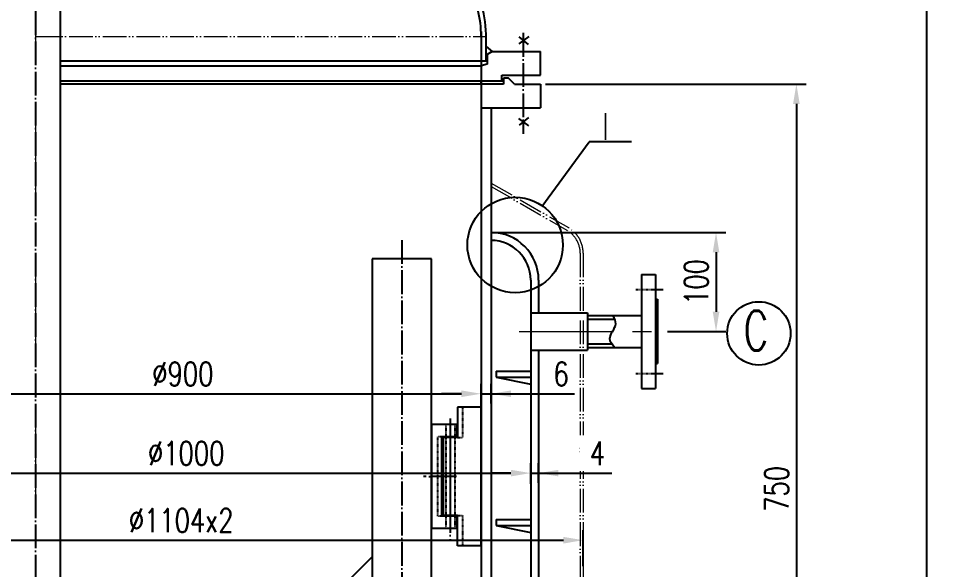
# Model space of a CAD drawing. Extents: x -7243 to -2491, y -430 to 6298.
# Drawn here: x -5948 to -5021, y 3514 to 4071 of the extents above; entities that cross this region are included whole.
import ezdxf

# ---------------------------------------------------------------- set-up
doc = ezdxf.new("R2010")
doc.units = 0
doc.header["$MEASUREMENT"] = 0
for name, pattern in [('ACAD_ISO04W100', [30.5, 24, -3, 0.5, -3]), ('ACAD_ISO05W100', [34, 24, -3, 0.5, -3, 0.5, -3]), ('CENTER', [50.8, 31.75, -6.35, 6.35, -6.35]), ('HIDDEN', [0.375, 0.25, -0.125]), ('PHANTOMX2', [5, 2.5, -0.5, 0.5, -0.5, 0.5, -0.5])]:
    doc.linetypes.add(name, pattern=pattern)
doc.layers.get('0').update_dxf_attribs({"linetype": 'CONTINUOUS'})
doc.layers.get('DEFPOINTS').update_dxf_attribs({"linetype": 'CONTINUOUS'})
for name, color, linetype in [('1中心线', 3, 'ACAD_ISO04W100'), ('3', 3, 'PHANTOMX2'), ('3轮廓', 7, 'CONTINUOUS'), ('4文字、标注、剖面线', 5, 'CONTINUOUS'), ('4文字标注', 5, 'CONTINUOUS'), ('7虚线', 1, 'HIDDEN')]:
    doc.layers.add(name, color=color, linetype=linetype)
doc.layers.add('中心线', color=3, linetype='CENTER', lineweight=18)
doc.layers.add('双点划线', color=6, linetype='ACAD_ISO05W100', lineweight=18)
doc.styles.add('样式 2', font='ROMANS.shx', dxfattribs={"width": 0.75, "bigfont": 'hmhz.shx'})
doc.dimstyles.new('1-4 装配总图', dxfattribs={"dimscale": 4, "dimtxt": 3, "dimasz": 2.5, "dimexe": 1.25, "dimexo": 0, "dimgap": 1, "dimtad": 1, "dimdec": 0, "dimdsep": 46, "dimtxsty": '样式 2', "dimcen": 2.5, "dimclrd": 256, "dimclre": 256, "dimclrt": 256, "dimadec": 0, "dimazin": 0, "dimtfac": 1, "dimtdec": 0, "dimtmove": 0, "dimatfit": 1, "dimfxl": 1, "dimtfill": 1, "dimtfillclr": 256, "dimlwd": -1, "dimarcsym": 0})

# ---------------------------------------------------------------- blocks, each defined once
blk = doc.blocks.new('管口符号')
at = {"layer": '4文字标注'}
blk.add_circle((-1249.14, -514.69), 4, dxfattribs=at)
at = {"layer": '4文字标注', "style": '样式 2', "width": 0.7}
for tag, p, height in [('A', (-1250.76, -516.64), 5), ('1', (-1247.74, -516.63), 2)]:
    blk.add_attdef(tag, p, '', height=height, dxfattribs=at)
blk = doc.blocks.new('*D76')
at = {"layer": '3轮廓', "color": 5, "lineweight": -2}
for p, q in [((-5481.24, 3680.08), (-5481.24, 3702.09)), ((-5471.24, 3682.09), (-5471.24, 3702.09))]:
    blk.add_line(p, q, dxfattribs=at)
at = {"layer": '3轮廓', "color": 5}
for p, q in [((-5501.24, 3692.09), (-5521.24, 3692.09)), ((-5481.24, 3692.09), (-5471.24, 3692.09)), ((-5471.24, 3692.09), (-5387, 3692.09)), ((-5451.24, 3692.09), (-5431.24, 3692.09))]:
    blk.add_line(p, q, dxfattribs=at)
for points in [[(-5501.24, 3688.76), (-5501.24, 3695.42), (-5481.24, 3692.09)], [(-5451.24, 3695.42), (-5451.24, 3688.76), (-5471.24, 3692.09)]]:
    blk.add_solid(points, dxfattribs=at)
at = {"layer": 'DEFPOINTS', "color": 0}
for p in [(-5471.24, 3692.09), (-5471.24, 3682.09), (-5481.24, 3680.08)]:
    blk.add_point(p, dxfattribs=at)
at = {"layer": '3轮廓', "color": 5, "insert": (-5400.57, 3712.09), "char_height": 24, "attachment_point": 5, "style": '样式 2', "bg_fill": 3, "box_fill_scale": 1.25, "bg_fill_color": 256, "bg_fill_true_color": 13158600, "bg_fill_transparency": 0}
blk.add_mtext('6', dxfattribs=at)
blk = doc.blocks.new('*D79')
at = {"layer": '3轮廓', "color": 5, "lineweight": -2}
for p, q in [((-6484.24, 3539.55), (-6484.24, 3554.12)), ((-5378.24, 3517.79), (-5378.24, 3554.12))]:
    blk.add_line(p, q, dxfattribs=at)
at = {"layer": '3轮廓', "color": 5}
blk.add_line((-6464.24, 3544.12), (-5398.24, 3544.12), dxfattribs=at)
for points in [[(-6464.24, 3547.45), (-6464.24, 3540.78), (-6484.24, 3544.12)], [(-5398.24, 3540.78), (-5398.24, 3547.45), (-5378.24, 3544.12)]]:
    blk.add_solid(points, dxfattribs=at)
at = {"layer": 'DEFPOINTS', "color": 0}
for p in [(-5378.24, 3544.12), (-6484.24, 3539.55), (-5378.24, 3517.79)]:
    blk.add_point(p, dxfattribs=at)
at = {"layer": '3轮廓', "color": 5, "insert": (-5784.07, 3564.12), "char_height": 24, "attachment_point": 5, "style": '样式 2', "bg_fill": 3, "box_fill_scale": 1.25, "bg_fill_color": 256, "bg_fill_true_color": 13158600, "bg_fill_transparency": 0}
blk.add_mtext('%%C1104x2', dxfattribs=at)
blk = doc.blocks.new('*D85')
at = {"layer": '3轮廓', "color": 5, "lineweight": -2}
for p, q in [((-6381.24, 3675.08), (-6381.24, 3702.09)), ((-5481.24, 3675.08), (-5481.24, 3702.09))]:
    blk.add_line(p, q, dxfattribs=at)
at = {"layer": '3轮廓', "color": 5}
blk.add_line((-6361.24, 3692.09), (-5501.24, 3692.09), dxfattribs=at)
for points in [[(-6361.24, 3695.42), (-6361.24, 3688.76), (-6381.24, 3692.09)], [(-5501.24, 3688.76), (-5501.24, 3695.42), (-5481.24, 3692.09)]]:
    blk.add_solid(points, dxfattribs=at)
at = {"layer": 'DEFPOINTS', "color": 0}
for p in [(-5481.24, 3692.09), (-6381.24, 3675.08), (-5481.24, 3675.08)]:
    blk.add_point(p, dxfattribs=at)
at = {"layer": '3轮廓', "color": 5, "insert": (-5782.38, 3712.09), "char_height": 24, "attachment_point": 5, "style": '样式 2', "bg_fill": 3, "box_fill_scale": 1.25, "bg_fill_color": 256, "bg_fill_true_color": 13158600, "bg_fill_transparency": 0}
blk.add_mtext('%%C900', dxfattribs=at)
blk = doc.blocks.new('*D86')
at = {"layer": '3轮廓', "color": 5, "lineweight": -2}
for p, q in [((-5416.24, 4004.99), (-5153.02, 4004.99)), ((-5471.24, 3254.99), (-5153.02, 3254.99))]:
    blk.add_line(p, q, dxfattribs=at)
at = {"layer": '3轮廓', "color": 5}
blk.add_line((-5163.02, 3984.99), (-5163.02, 3274.99), dxfattribs=at)
for points in [[(-5159.68, 3984.99), (-5166.35, 3984.99), (-5163.02, 4004.99)], [(-5166.35, 3274.99), (-5159.68, 3274.99), (-5163.02, 3254.99)]]:
    blk.add_solid(points, dxfattribs=at)
at = {"layer": 'DEFPOINTS', "color": 0}
for p in [(-5416.24, 4004.99), (-5471.24, 3254.99), (-5163.02, 3254.99)]:
    blk.add_point(p, dxfattribs=at)
at = {"layer": '3轮廓', "color": 5, "insert": (-5183.02, 3595.96), "char_height": 24, "attachment_point": 5, "rotation": 90, "style": '样式 2', "bg_fill": 3, "box_fill_scale": 1.25, "bg_fill_color": 256, "bg_fill_true_color": 13158600, "bg_fill_transparency": 0}
blk.add_mtext('750', dxfattribs=at)
blk = doc.blocks.new('*D88')
at = {"layer": '3轮廓', "color": 5, "lineweight": -2}
for p, q in [((-5431.24, 3606.13), (-5431.24, 3621.93)), ((-5423.24, 3601.93), (-5423.24, 3621.93))]:
    blk.add_line(p, q, dxfattribs=at)
at = {"layer": '3轮廓', "color": 5}
for p, q in [((-5451.24, 3611.93), (-5471.24, 3611.93)), ((-5431.24, 3611.93), (-5423.24, 3611.93)), ((-5423.24, 3611.93), (-5349.48, 3611.93)), ((-5403.24, 3611.93), (-5383.24, 3611.93))]:
    blk.add_line(p, q, dxfattribs=at)
for points in [[(-5451.24, 3608.6), (-5451.24, 3615.27), (-5431.24, 3611.93)], [(-5403.24, 3615.27), (-5403.24, 3608.6), (-5423.24, 3611.93)]]:
    blk.add_solid(points, dxfattribs=at)
at = {"layer": 'DEFPOINTS', "color": 0}
for p in [(-5431.24, 3606.13), (-5423.24, 3611.93), (-5423.24, 3601.93)]:
    blk.add_point(p, dxfattribs=at)
at = {"layer": '3轮廓', "color": 5, "insert": (-5363.9, 3631.93), "char_height": 24, "attachment_point": 5, "style": '样式 2', "bg_fill": 3, "box_fill_scale": 1.25, "bg_fill_color": 256, "bg_fill_true_color": 13158600, "bg_fill_transparency": 0}
blk.add_mtext('4', dxfattribs=at)
blk = doc.blocks.new('*D89')
at = {"layer": '3轮廓', "color": 5, "lineweight": -2}
for p, q in [((-6431.24, 3601.13), (-6431.24, 3621.93)), ((-5431.24, 3601.13), (-5431.24, 3621.93))]:
    blk.add_line(p, q, dxfattribs=at)
at = {"layer": '3轮廓', "color": 5}
blk.add_line((-6411.24, 3611.93), (-5451.24, 3611.93), dxfattribs=at)
for points in [[(-6411.24, 3615.27), (-6411.24, 3608.6), (-6431.24, 3611.93)], [(-5451.24, 3608.6), (-5451.24, 3615.27), (-5431.24, 3611.93)]]:
    blk.add_solid(points, dxfattribs=at)
at = {"layer": 'DEFPOINTS', "color": 0}
for p in [(-5431.24, 3611.93), (-6431.24, 3601.13), (-5431.24, 3601.13)]:
    blk.add_point(p, dxfattribs=at)
at = {"layer": '3轮廓', "color": 5, "insert": (-5779.01, 3631.93), "char_height": 24, "attachment_point": 5, "style": '样式 2', "bg_fill": 3, "box_fill_scale": 1.25, "bg_fill_color": 256, "bg_fill_true_color": 13158600, "bg_fill_transparency": 0}
blk.add_mtext('%%C1000', dxfattribs=at)
blk = doc.blocks.new('*D91')
at = {"layer": '3轮廓', "color": 5, "lineweight": -2}
for p, q in [((-5858.74, 5469.91), (-5021.46, 5469.91)), ((-5611.03, 2856.05), (-5021.46, 2856.05))]:
    blk.add_line(p, q, dxfattribs=at)
at = {"layer": '3轮廓', "color": 5}
blk.add_line((-5031.46, 2876.05), (-5031.46, 5449.91), dxfattribs=at)
for points in [[(-5028.13, 5449.91), (-5034.79, 5449.91), (-5031.46, 5469.91)], [(-5034.79, 2876.05), (-5028.13, 2876.05), (-5031.46, 2856.05)]]:
    blk.add_solid(points, dxfattribs=at)
at = {"layer": 'DEFPOINTS', "color": 0}
for p in [(-5858.74, 5469.91), (-5031.46, 5469.91), (-5611.03, 2856.05)]:
    blk.add_point(p, dxfattribs=at)
at = {"layer": '3轮廓', "color": 5, "insert": (-5051.46, 4162.98), "char_height": 24, "attachment_point": 5, "rotation": 90, "style": '样式 2', "bg_fill": 3, "box_fill_scale": 1.25, "bg_fill_color": 256, "bg_fill_true_color": 13158600, "bg_fill_transparency": 0}
blk.add_mtext('~2620', dxfattribs=at)
blk = doc.blocks.new('*D92')
at = {"layer": '3轮廓', "color": 5, "lineweight": -2}
for p, q in [((-5471.24, 3854.99), (-5234.14, 3854.99)), ((-5293, 3754.99), (-5234.14, 3754.99))]:
    blk.add_line(p, q, dxfattribs=at)
at = {"layer": '3轮廓', "color": 5}
blk.add_line((-5244.14, 3834.99), (-5244.14, 3774.99), dxfattribs=at)
for points in [[(-5240.8, 3834.99), (-5247.47, 3834.99), (-5244.14, 3854.99)], [(-5247.47, 3774.99), (-5240.8, 3774.99), (-5244.14, 3754.99)]]:
    blk.add_solid(points, dxfattribs=at)
at = {"layer": 'DEFPOINTS', "color": 0}
for p in [(-5471.24, 3854.99), (-5293, 3754.99), (-5244.14, 3754.99)]:
    blk.add_point(p, dxfattribs=at)
at = {"layer": '3轮廓', "color": 5, "insert": (-5264.14, 3804.99), "char_height": 24, "attachment_point": 5, "rotation": 90, "style": '样式 2', "bg_fill": 3, "box_fill_scale": 1.25, "bg_fill_color": 256, "bg_fill_true_color": 13158600, "bg_fill_transparency": 0}
blk.add_mtext('100', dxfattribs=at)
blk = doc.blocks.new('8')
at = {"layer": '1中心线'}
for p, q in [((31543.82, 2792.37), (31543.82, 2669.18)), ((31537.64, 2733.61), (31570.96, 2733.61))]:
    blk.add_line(p, q, dxfattribs=at)
at = {"layer": '3轮廓'}
for p, q in [((31537.64, 2786.11), (31537.64, 2773.61)), ((31537.64, 2786.11), (31562.64, 2786.11)), ((31562.64, 2786.11), (31562.64, 2681.11)), ((31537.64, 2773.61), (31552.64, 2773.61)), ((31552.64, 2773.61), (31552.64, 2693.61)), ((31537.64, 2693.61), (31537.64, 2681.11)), ((31537.64, 2693.61), (31552.64, 2693.61)), ((31537.64, 2681.11), (31562.64, 2681.11))]:
    blk.add_line(p, q, dxfattribs=at)
at = {"layer": '7虚线', "ltscale": 0.4}
for p, q in [((31539.32, 2786.11), (31539.32, 2773.61)), ((31548.32, 2786.11), (31548.32, 2773.61)), ((31552.64, 2773.61), (31556.84, 2773.61)), ((31556.84, 2773.61), (31556.84, 2693.61)), ((31539.32, 2693.61), (31539.32, 2681.11)), ((31548.32, 2693.61), (31548.32, 2681.11)), ((31552.64, 2693.61), (31556.84, 2693.61))]:
    blk.add_line(p, q, dxfattribs=at)
blk = doc.blocks.new('J')
at = {"layer": '1中心线'}
blk.add_line((28032.14, 2966.7), (28032.14, 2874.48), dxfattribs=at)
at = {"layer": '3轮廓'}
for p, q in [((28039.51, 2989.18), (28039.51, 2958.68)), ((28063.11, 2989.18), (28063.11, 2849.18)), ((28024.9, 2958.68), (28024.9, 2879.68)), ((28039.51, 2958.68), (28024.9, 2958.68)), ((28039.51, 2879.68), (28024.9, 2879.68)), ((28039.51, 2849.18), (28039.51, 2879.68)), ((28063.11, 2849.18), (28039.51, 2849.18))]:
    blk.add_line(p, q, dxfattribs=at)
at = {"layer": '7虚线', "ltscale": 0.4}
for p, q in [((28044.63, 2989.18), (28044.63, 2958.68)), ((28027.64, 2958.68), (28027.64, 2879.68)), ((28036.64, 2958.68), (28036.64, 2879.68)), ((28039.51, 2958.68), (28044.63, 2958.68)), ((28039.51, 2879.68), (28044.63, 2879.68)), ((28044.63, 2879.68), (28044.63, 2849.18))]:
    blk.add_line(p, q, dxfattribs=at)
at = {"layer": '4文字、标注、剖面线', "xscale": -1}
blk.add_blockref('8', (59575.96, 185.57), dxfattribs=at)

msp = doc.modelspace()

# ---------------------------------------------------------------- linework, layer by layer
for p, q in [((-5423.24, 3806.99), (-5423.24, 3773.79)), ((-5431.24, 3773.79), (-5373.79, 3773.79)), ((-5373.79, 3773.79), (-5373.79, 3736.19)), ((-5431.24, 3736.19), (-5373.79, 3736.19)), ((-5466.24, 3714.99), (-5466.24, 3708.99)), ((-5466.24, 3708.99), (-5431.24, 3701.79)), ((-5466.24, 3564.99), (-5466.24, 3558.99)), ((-5466.24, 3564.99), (-5431.24, 3564.99)), ((-5466.24, 3558.99), (-5431.24, 3551.79)), ((-5466.24, 3558.99), (-5431.24, 3558.99))]:
    msp.add_line(p, q)
for radius in [48, 40]:
    msp.add_arc((-5471.24, 3806.99), radius, 0, 90)
msp.add_ellipse((-5931.24, 4052.99), major_axis=(-450, 0), ratio=0.5, start_param=3.141593, end_param=3.384312)
msp.add_open_spline([(-5476.24, 4052.99), (-5476.24, 4053.79), (-5476.25, 4054.59), (-5476.49, 4066.46), (-5478.28, 4077.51), (-5483.98, 4096.18), (-5487.14, 4103.88), (-5491.04, 4111.46)], degree=3, knots=[3.1415926, 3.1415926, 3.1415926, 3.1415926, 3.1518269, 3.1518269, 3.2930483, 3.2930483, 3.3939252, 3.3939252, 3.3939252, 3.3939252])
at = {"layer": '4文字标注'}
for p in [(-5420.04, 3881.2), (-5329.35, 3946.52)]:
    msp.add_line(p, (-5372.32, 3946.52), dxfattribs=at)
at = {"layer": '中心线', "ltscale": 3}
msp.add_line((-5931.24, 5499.55), (-5931.24, 2955.39), dxfattribs=at)
at = {"layer": '双点划线'}
for p, q in [((-5931.24, 4052.99), (-5476.24, 4052.99)), ((-5471.24, 3904.99), (-5393.24, 3859.96)), ((-5471.24, 3901.53), (-5394.74, 3857.36)), ((-5381.24, 3833.98), (-5381.24, 3773.79)), ((-5378.24, 3833.98), (-5378.24, 3773.79))]:
    msp.add_line(p, q, dxfattribs=at)
for radius in [27, 30]:
    msp.add_arc((-5408.24, 3833.98), radius, 0, 60, dxfattribs=at)

# ---------------------------------------------------------------- block references
at = {"layer": '4文字标注'}
ref = msp.add_blockref('管口符号', (4792.21, 7870.64), dxfattribs=dict(at, xscale=7.999999996798579, yscale=7.999999996800761, zscale=7.9999999968))
ref.add_attrib('A', 'C', (-5216.47, 3735.92), dxfattribs={"height": 40, "style": '样式 2', "width": 0.7})

# ---------------------------------------------------------------- texts
at = {"layer": '4文字标注', "style": '样式 2', "width": 0.6}
msp.add_text('Ⅰ', height=31.1, dxfattribs=at).set_placement((-5364.51, 3945.38))

# ---------------------------------------------------------------- next in the draw order: dimensions: what is measured, and where the dimension line sits
at = {"layer": '3轮廓'}
dim = msp.add_linear_dim(base=(-5471.24, 3692.09), p1=(-5481.24, 3680.08), p2=(-5471.24, 3682.09), text='6', dimstyle='1-4 装配总图', override={"dimscale": 8, "dimtxsty": '样式 2', "dimclrd": 5, "dimclre": 5, "dimclrt": 5}, dxfattribs=at)
dim.commit()
dim.dimension.update_dxf_attribs({"geometry": '*D76', "text_midpoint": (-5400.57, 3692.09), "dimtype": 160})

# ---------------------------------------------------------------- next in the draw order: linework, layer by layer
for p, q in [((-5471.24, 3980.99), (-5471.24, 3229.99)), ((-5431.24, 3806.99), (-5431.24, 3204.99)), ((-5466.24, 3714.99), (-5431.24, 3714.99)), ((-5466.24, 3708.99), (-5431.24, 3708.99))]:
    msp.add_line(p, q)

# ---------------------------------------------------------------- next in the draw order: dimensions: what is measured, and where the dimension line sits
dim = msp.add_linear_dim(base=(-5481.24, 3692.09), p1=(-6381.24, 3675.08), p2=(-5481.24, 3675.08), text='%%C<>', dimstyle='1-4 装配总图', override={"dimscale": 8, "dimtxsty": '样式 2', "dimclrd": 5, "dimclre": 5, "dimclrt": 5}, dxfattribs=at)
dim.commit()
dim.dimension.update_dxf_attribs({"geometry": '*D85', "text_midpoint": (-5782.38, 3692.09), "dimtype": 160})

# ---------------------------------------------------------------- next in the draw order: dimensions: what is measured, and where the dimension line sits
dim = msp.add_linear_dim(base=(-5378.24, 3544.12), p1=(-6484.24, 3539.55), p2=(-5378.24, 3517.79), text='%%C1104x2', dimstyle='1-4 装配总图', override={"dimscale": 8, "dimtxsty": '样式 2', "dimclrd": 5, "dimclre": 5, "dimclrt": 5}, dxfattribs=at)
dim.commit()
dim.dimension.update_dxf_attribs({"geometry": '*D79', "text_midpoint": (-5784.07, 3544.12), "dimtype": 160})

# ---------------------------------------------------------------- next in the draw order: dimensions: what is measured, and where the dimension line sits
dim = msp.add_linear_dim(base=(-5163.02, 3254.99), p1=(-5416.24, 4004.99), p2=(-5471.24, 3254.99), angle=90, dimstyle='1-4 装配总图', override={"dimscale": 8, "dimtxsty": '样式 2', "dimclrd": 5, "dimclre": 5, "dimclrt": 5}, dxfattribs=at)
dim.commit()
dim.dimension.update_dxf_attribs({"geometry": '*D86', "text_midpoint": (-5163.02, 3595.96), "dimtype": 160})

# ---------------------------------------------------------------- next in the draw order: linework, layer by layer
for p, q in [((-5319.24, 3812.49), (-5319.24, 3697.49)), ((-5319.24, 3812.49), (-5305.24, 3812.49)), ((-5305.24, 3812.49), (-5305.24, 3697.49)), ((-5305.24, 3787.49), (-5303.24, 3787.49)), ((-5303.24, 3787.49), (-5303.24, 3722.49)), ((-5373.79, 3770.99), (-5319.24, 3770.99)), ((-5373.79, 3767.49), (-5346.4, 3767.49)), ((-5373.79, 3742.49), (-5349.28, 3742.49)), ((-5373.79, 3738.99), (-5319.24, 3738.99)), ((-5305.24, 3722.49), (-5303.24, 3722.49)), ((-5319.24, 3697.49), (-5305.24, 3697.49))]:
    msp.add_line(p, q)
at = {"layer": '3'}
for p, q in [((-5325.13, 3797.49), (-5297.64, 3797.49)), ((-5325.13, 3712.49), (-5297.64, 3712.49))]:
    msp.add_line(p, q, dxfattribs=at)
at = {"layer": '4文字标注'}
msp.add_spline([(-5346.72, 3738.99), (-5351.31, 3747.92), (-5345.42, 3762.65), (-5348.06, 3770.99)], degree=3, dxfattribs=at)
at = {"layer": '双点划线'}
for p, q in [((-5381.24, 3766.19), (-5381.24, 3229.99)), ((-5378.24, 3766.19), (-5378.24, 3229.99))]:
    msp.add_line(p, q, dxfattribs=at)

# ---------------------------------------------------------------- next in the draw order: dimensions: what is measured, and where the dimension line sits
at = {"layer": '3轮廓'}
dim = msp.add_linear_dim(base=(-5423.24, 3611.93), p1=(-5431.24, 3606.13), p2=(-5423.24, 3601.93), text='4', dimstyle='1-4 装配总图', override={"dimscale": 8, "dimtxsty": '样式 2', "dimclrd": 5, "dimclre": 5, "dimclrt": 5}, dxfattribs=at)
dim.commit()
dim.dimension.update_dxf_attribs({"geometry": '*D88', "text_midpoint": (-5363.9, 3611.93), "dimtype": 160})

# ---------------------------------------------------------------- next in the draw order: dimensions: what is measured, and where the dimension line sits
dim = msp.add_linear_dim(base=(-5431.24, 3611.93), p1=(-6431.24, 3601.13), p2=(-5431.24, 3601.13), text='%%C<>', dimstyle='1-4 装配总图', override={"dimscale": 8, "dimtxsty": '样式 2', "dimclrd": 5, "dimclre": 5, "dimclrt": 5}, dxfattribs=at)
dim.commit()
dim.dimension.update_dxf_attribs({"geometry": '*D89', "text_midpoint": (-5779.01, 3611.93), "dimtype": 160})

# ---------------------------------------------------------------- next in the draw order: linework, layer by layer
msp.add_line((-5906.24, 4314.41), (-5906.24, 3239.99))
at = {"layer": '1中心线'}
msp.add_line((-5931.24, 5267.97), (-5931.24, 2946.27), dxfattribs=at)

# ---------------------------------------------------------------- next in the draw order: dimensions: what is measured, and where the dimension line sits
at = {"layer": '3轮廓'}
dim = msp.add_linear_dim(base=(-5031.46, 5469.91), p1=(-5611.03, 2856.05), p2=(-5858.74, 5469.91), angle=90, text='~2620', dimstyle='1-4 装配总图', override={"dimscale": 8, "dimtxsty": '样式 2', "dimclrd": 5, "dimclre": 5, "dimclrt": 5}, dxfattribs=at)
dim.commit()
dim.dimension.update_dxf_attribs({"geometry": '*D91', "text_midpoint": (-5051.46, 4162.98)})

# ---------------------------------------------------------------- next in the draw order: linework, layer by layer
for p, q in [((-5481.24, 4057.99), (-5481.24, 3229.99)), ((-5423.24, 3736.19), (-5423.24, 3204.99))]:
    msp.add_line(p, q)
at = {"layer": '1中心线'}
for p, q in [((-5438.74, 4056.6), (-5438.74, 3954.64)), ((-5561.24, 3847.34), (-5561.24, 3228.46))]:
    msp.add_line(p, q, dxfattribs=at)
at = {"layer": '3轮廓'}
for p, q in [((-5476.24, 4027.99), (-5476.24, 4052.99)), ((-5476.24, 4042.99), (-5470.04, 4037.99)), ((-5475.24, 4034.99), (-5476.24, 4034.99)), ((-5470.04, 4037.99), (-5475.24, 4034.99)), ((-5475.24, 4034.99), (-5475.24, 4024.99)), ((-5470.04, 4037.99), (-5421.24, 4037.99)), ((-5421.24, 4013.99), (-5421.24, 4037.99)), ((-5476.24, 4027.99), (-5906.24, 4027.99)), ((-5906.24, 4023.38), (-5481.24, 4023.38)), ((-5475.24, 4024.99), (-5481.24, 4023.38)), ((-5460.24, 4013.99), (-5421.24, 4013.99)), ((-5460.24, 4007.99), (-5460.24, 4013.99)), ((-5481.24, 4007.99), (-5906.24, 4007.99)), ((-5458.74, 4004.99), (-5906.24, 4004.99)), ((-5458.74, 4007.99), (-5481.24, 4007.99)), ((-5481.24, 4004.99), (-5481.24, 4007.99)), ((-5453.74, 4010.99), (-5458.74, 4010.99)), ((-5458.74, 4010.99), (-5458.74, 4004.99)), ((-5447.74, 4004.99), (-5453.74, 4010.99)), ((-5447.74, 4004.99), (-5421.24, 4004.99)), ((-5421.24, 4004.99), (-5421.24, 3980.99)), ((-5481.24, 3980.99), (-5421.24, 3980.99)), ((-5591.24, 3828.46), (-5591.24, 3228.46)), ((-5531.24, 3828.46), (-5591.24, 3828.46)), ((-5531.24, 3228.46), (-5531.24, 3828.46)), ((-5481.45, 3678.46), (-5505.05, 3678.46)), ((-5881.24, 3237.42), (-5591.24, 3527.42))]:
    msp.add_line(p, q, dxfattribs=at)
at = {"layer": '4文字标注'}
for p, q in [((-5433.22, 4053.05), (-5443.17, 4045.63)), ((-5433.48, 4044.83), (-5443.04, 4052.65)), ((-5433.22, 3962.93), (-5443.17, 3970.35)), ((-5433.48, 3971.15), (-5443.04, 3963.33))]:
    msp.add_line(p, q, dxfattribs=at)

# ---------------------------------------------------------------- next in the draw order: block references
at = {"layer": '4文字、标注、剖面线'}
msp.add_blockref('J', (-33544.56, 689.28), dxfattribs=at)

# ---------------------------------------------------------------- next in the draw order: dimensions: what is measured, and where the dimension line sits
at = {"layer": '3轮廓'}
dim = msp.add_linear_dim(base=(-5244.14, 3754.99), p1=(-5471.24, 3854.99), p2=(-5293, 3754.99), angle=90, dimstyle='1-4 装配总图', override={"dimscale": 8, "dimclrd": 5, "dimclre": 5, "dimclrt": 5}, dxfattribs=at)
dim.commit()
dim.dimension.update_dxf_attribs({"geometry": '*D92', "text_midpoint": (-5264.14, 3804.99)})

# ---------------------------------------------------------------- next in the draw order: linework, layer by layer
at = {"layer": '4文字标注'}
msp.add_circle((-5446.95, 3842.37), 48.21, dxfattribs=at)
at = {"layer": '中心线', "ltscale": 3}
msp.add_line((-5442.77, 3754.99), (-5293, 3754.99), dxfattribs=at)

doc.saveas('drawing.dxf')
